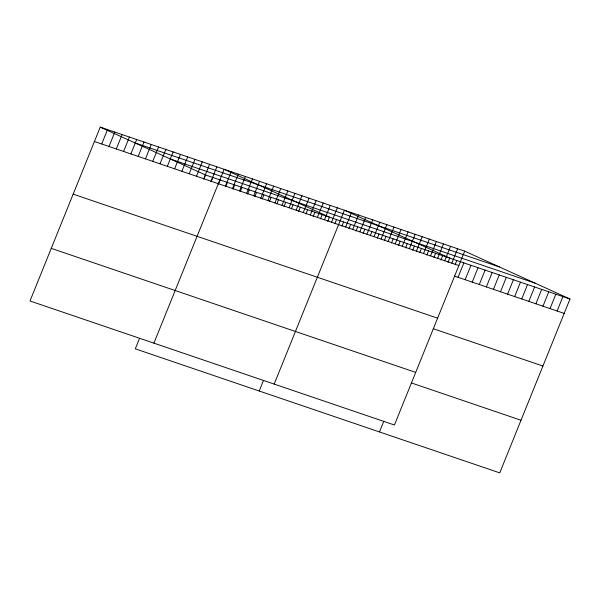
<?xml version="1.0" encoding="UTF-8"?>
<svg xmlns="http://www.w3.org/2000/svg" width="600" height="600" viewBox="0 0 600 600"><rect width="100%" height="100%" fill="white"/><g stroke="black" fill="none" stroke-linecap="round" stroke-linejoin="round"><path stroke-width="0.9" d="M464.685 251.153L100.245 127.125L30 300.983L394.44 425.018L464.685 251.153L570 299.017L499.755 472.875L135.315 348.847L139.567 338.325M101.715 144L107.535 129.6M109.005 146.483L114.825 132.083M116.295 148.965L122.115 134.565M123.585 151.44L129.398 137.047M130.875 153.922L136.688 139.523M138.165 156.405L143.977 142.005M145.447 158.887L151.267 144.488M152.738 161.363L158.558 146.97M160.028 163.845L165.847 149.445M167.317 166.328L173.137 151.928M174.608 168.81L180.42 154.41M181.898 171.285L187.71 156.892M189.18 173.767L195 159.368M196.47 176.25L202.29 161.85M203.76 178.733L209.58 164.333M203.85 179.22L205.56 174.983L570 299.017M211.05 181.208L216.87 166.815M211.132 181.695L212.85 177.465M153.907 343.155L224.153 169.29L329.468 217.155L327.757 221.385M218.423 184.178L220.132 179.947M225.413 186.097L231.233 171.697M225.712 186.66L227.423 182.422M232.485 188.505L238.305 174.105M233.002 189.142L234.712 184.905M239.565 190.913L245.377 176.512M240.292 191.618L242.002 187.387M246.638 193.32L252.458 178.92M247.583 194.1L249.292 189.87M253.71 195.728L259.53 181.335M254.865 196.583L256.582 192.345M260.782 198.135L266.603 183.743M262.155 199.065L263.865 194.827M267.862 200.542L273.675 186.15M269.445 201.54L271.155 197.31M274.935 202.95L280.755 188.558M276.735 204.022L278.445 199.792M282.007 205.358L287.827 190.965M284.025 206.505L285.735 202.267M289.087 207.765L294.9 193.373M291.315 208.987L293.025 204.75M296.16 210.173L301.972 195.78M298.605 211.462L300.315 207.233M303.233 212.58L309.053 198.188M305.888 213.945L307.605 209.715M310.305 214.987L316.125 200.595M313.178 216.428L314.888 212.19M317.385 217.395L323.197 203.002M320.468 218.91L322.178 214.673M324.457 219.803L330.27 205.41M259.222 391.02L263.475 380.49M331.53 222.21L337.35 207.817M334.83 223.792L336.54 219.562M274.178 384.09L344.423 210.225L449.737 258.082L448.02 262.32M341.903 226.2L343.62 221.97M345.683 227.025L351.495 212.632M348.983 228.608L350.692 224.377M352.755 229.433L358.567 215.04M356.055 231.022L357.765 226.785M359.827 231.84L365.647 217.447M363.127 233.43L364.837 229.192M366.9 234.248L372.72 219.855M370.207 235.837L371.918 231.6M373.98 236.655L379.793 222.263M377.28 238.245L378.99 234.007M381.053 239.062L386.865 224.67M384.353 240.653L386.062 236.415M388.125 241.47L393.945 227.077M391.425 243.06L393.135 238.822M395.197 243.885L401.018 229.485M398.505 245.468L400.215 241.23M402.278 246.292L408.09 231.892M405.577 247.875L407.287 243.638M409.35 248.7L415.17 234.3M412.65 250.282L414.36 246.045M416.423 251.108L422.243 236.708M419.722 252.69L421.433 248.452M423.502 253.515L429.315 239.115M426.803 255.097L428.513 250.86M430.575 255.923L436.388 241.522M433.875 257.505L435.585 253.267M437.647 258.33L443.467 243.93M440.947 259.913L442.658 255.675M444.72 260.737L450.54 246.337M379.485 431.947L383.737 421.425M451.8 263.145L457.612 248.745M455.1 264.728L456.81 260.49M458.062 277.298L463.882 262.897M465.143 279.705L470.955 265.305M472.215 282.112L478.035 267.712M479.287 284.52L485.107 270.12M486.368 286.928L492.18 272.528M493.44 289.335L499.252 274.935M500.513 291.743L506.332 277.343M507.585 294.15L513.405 279.75M514.665 296.558L520.477 282.157M521.737 298.965L527.55 284.565M528.81 301.373L534.63 286.972M535.882 303.78L541.702 289.38M542.963 306.188L548.775 291.788M550.035 308.595L555.847 294.195M557.107 311.002L562.928 296.603M135 142.92L499.44 266.947M170.805 159.188L535.245 283.222M94.425 141.517L458.873 265.553M454.53 276.09L564.18 313.41M73.17 194.145L437.61 318.173M433.268 328.718L542.925 366.038M51.262 248.362L415.702 372.39M411.36 382.935L521.018 420.255M100.245 127.125L205.56 174.983"/></g></svg>
